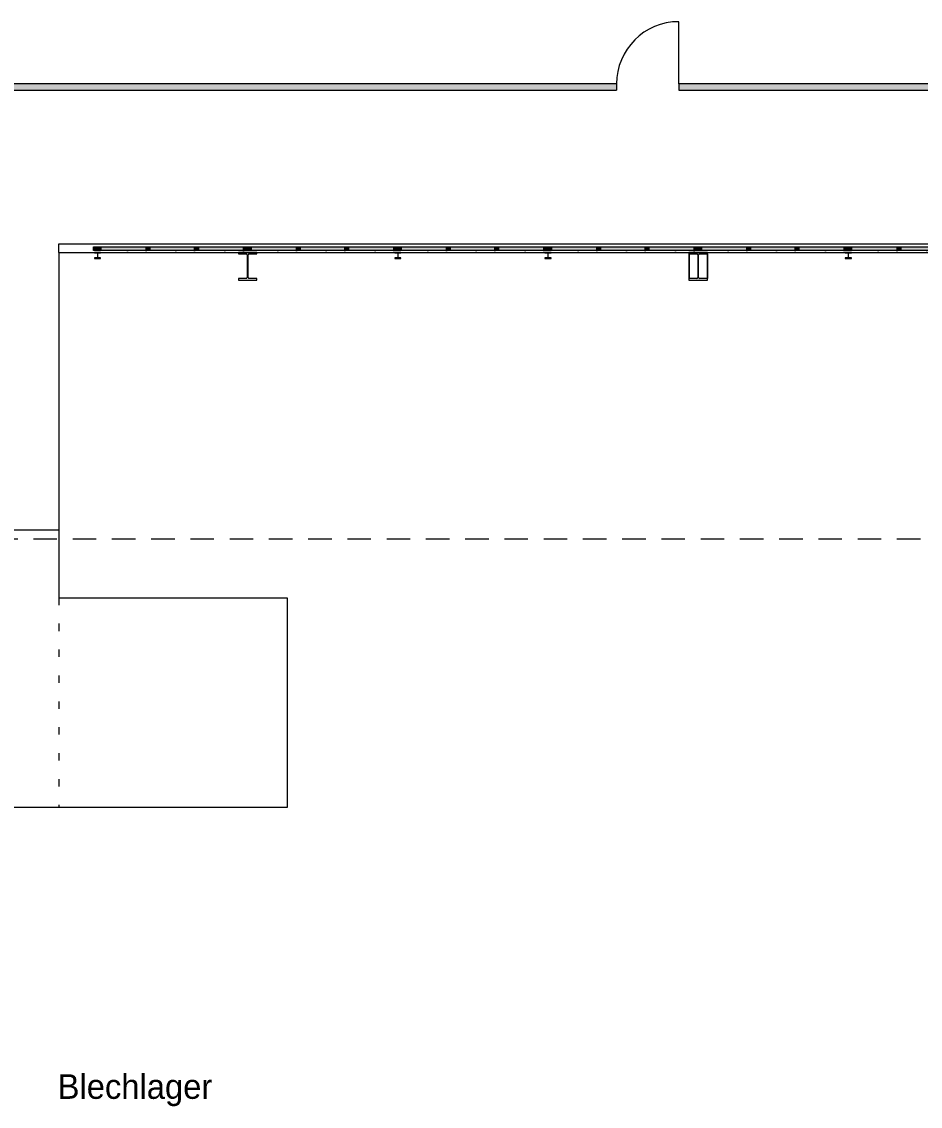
# Model space of a CAD drawing. Header units: inches. Extents: x 57357 to 155319, y 32663 to 109116.
# Drawn here: x 97785 to 112346, y 84211 to 101799 of the extents above; entities that cross this region are included whole.
import ezdxf

# ---------------------------------------------------------------- set-up
doc = ezdxf.new("R2010")
doc.units = ezdxf.units.IN
doc.header["$LTSCALE"] = 300
doc.header["$MEASUREMENT"] = 0
for name, pattern in [('Punktlinie', [1.4, 0.4, -1]), ('Strichlinie__lang', [2.12, 1.27, -0.85]), ('Wipeout_Contour', [1.01, 0.01, -1])]:
    doc.linetypes.add(name, pattern=pattern)
doc.layers.add('Grundebene', color=7, linetype='Continuous')
doc.styles.add('ARIAL', font='arial.ttf', dxfattribs={"height": 0.2})

# ---------------------------------------------------------------- blocks, each defined once
blk = doc.blocks.new('Color_Area-615')
at = {"layer": 'Grundebene', "true_color": 0xffffff, "transparency": 33554687}
blk.add_hatch(color=7, dxfattribs=at).paths.add_polyline_path([(99009, 98148), (99009, 98088), (98949, 98088), (98949, 98148)], flags=0)
at = {"layer": 'Grundebene', "color": 18, "linetype": 'Wipeout_Contour', "lineweight": 13, "true_color": 0x000000}
for p, q in [((98949, 98088), (98949, 98148)), ((98949, 98148), (99009, 98148)), ((99009, 98148), (99009, 98088)), ((99009, 98088), (98949, 98088))]:
    blk.add_line(p, q, dxfattribs=at)
blk = doc.blocks.new('Color_Area-625')
at = {"layer": 'Grundebene', "true_color": 0xffffff, "transparency": 33554687}
blk.add_hatch(color=7, dxfattribs=at).paths.add_polyline_path([(99009, 98088), (99009, 98148), (99069, 98148), (99069, 98088)], flags=0)
at = {"layer": 'Grundebene', "color": 18, "linetype": 'Wipeout_Contour', "lineweight": 13, "true_color": 0x000000}
for p, q in [((99009, 98088), (99009, 98148)), ((99009, 98148), (99069, 98148)), ((99069, 98148), (99069, 98088)), ((99069, 98088), (99009, 98088))]:
    blk.add_line(p, q, dxfattribs=at)
blk = doc.blocks.new('Color_Area-62B')
at = {"layer": 'Grundebene', "true_color": 0xffffff, "transparency": 33554687}
blk.add_hatch(color=7, dxfattribs=at).paths.add_polyline_path([(101442, 98148), (101442, 98088), (101382, 98088), (101382, 98148)], flags=0)
at = {"layer": 'Grundebene', "color": 18, "linetype": 'Wipeout_Contour', "lineweight": 13, "true_color": 0x000000}
for p, q in [((101382, 98088), (101382, 98148)), ((101382, 98148), (101442, 98148)), ((101442, 98148), (101442, 98088)), ((101442, 98088), (101382, 98088))]:
    blk.add_line(p, q, dxfattribs=at)
blk = doc.blocks.new('Color_Area-631')
at = {"layer": 'Grundebene', "true_color": 0xffffff, "transparency": 33554687}
blk.add_hatch(color=7, dxfattribs=at).paths.add_polyline_path([(99804, 98088), (99069, 98088), (99069, 98148), (99804, 98148)], flags=0)
at = {"layer": 'Grundebene', "color": 18, "linetype": 'Wipeout_Contour', "lineweight": 13, "true_color": 0x000000}
for p, q in [((99069, 98088), (99069, 98148)), ((99069, 98148), (99804, 98148)), ((99804, 98148), (99804, 98088)), ((99804, 98088), (99069, 98088))]:
    blk.add_line(p, q, dxfattribs=at)
blk = doc.blocks.new('Color_Area-637')
at = {"layer": 'Grundebene', "true_color": 0xffffff, "transparency": 33554687}
blk.add_hatch(color=7, dxfattribs=at).paths.add_polyline_path([(99834, 98088), (99804, 98088), (99804, 98148), (99834, 98148)], flags=0)
at = {"layer": 'Grundebene', "color": 18, "linetype": 'Wipeout_Contour', "lineweight": 13, "true_color": 0x000000}
for p, q in [((99804, 98088), (99804, 98148)), ((99804, 98148), (99834, 98148)), ((99834, 98148), (99834, 98088)), ((99834, 98088), (99804, 98088))]:
    blk.add_line(p, q, dxfattribs=at)
blk = doc.blocks.new('Color_Area-63D')
at = {"layer": 'Grundebene', "true_color": 0xffffff, "transparency": 33554687}
blk.add_hatch(color=7, dxfattribs=at).paths.add_polyline_path([(100588, 98088), (99864, 98088), (99864, 98148), (100588, 98148)], flags=0)
at = {"layer": 'Grundebene', "color": 18, "linetype": 'Wipeout_Contour', "lineweight": 13, "true_color": 0x000000}
for p, q in [((99864, 98088), (99864, 98148)), ((99864, 98148), (100588, 98148)), ((100588, 98148), (100588, 98088)), ((100588, 98088), (99864, 98088))]:
    blk.add_line(p, q, dxfattribs=at)
blk = doc.blocks.new('Color_Area-643')
at = {"layer": 'Grundebene', "true_color": 0xffffff, "transparency": 33554687}
blk.add_hatch(color=7, dxfattribs=at).paths.add_polyline_path([(99864, 98088), (99834, 98088), (99834, 98148), (99864, 98148)], flags=0)
at = {"layer": 'Grundebene', "color": 18, "linetype": 'Wipeout_Contour', "lineweight": 13, "true_color": 0x000000}
for p, q in [((99834, 98088), (99834, 98148)), ((99834, 98148), (99864, 98148)), ((99864, 98148), (99864, 98088)), ((99864, 98088), (99834, 98088))]:
    blk.add_line(p, q, dxfattribs=at)
blk = doc.blocks.new('Color_Area-649')
at = {"layer": 'Grundebene', "true_color": 0xffffff, "transparency": 33554687}
blk.add_hatch(color=7, dxfattribs=at).paths.add_polyline_path([(100618, 98088), (100588, 98088), (100588, 98148), (100618, 98148)], flags=0)
at = {"layer": 'Grundebene', "color": 18, "linetype": 'Wipeout_Contour', "lineweight": 13, "true_color": 0x000000}
for p, q in [((100588, 98088), (100588, 98148)), ((100588, 98148), (100618, 98148)), ((100618, 98148), (100618, 98088)), ((100618, 98088), (100588, 98088))]:
    blk.add_line(p, q, dxfattribs=at)
blk = doc.blocks.new('Color_Area-64F')
at = {"layer": 'Grundebene', "true_color": 0xffffff, "transparency": 33554687}
blk.add_hatch(color=7, dxfattribs=at).paths.add_polyline_path([(101382, 98088), (100648, 98088), (100648, 98148), (101382, 98148)], flags=0)
at = {"layer": 'Grundebene', "color": 18, "linetype": 'Wipeout_Contour', "lineweight": 13, "true_color": 0x000000}
for p, q in [((100648, 98088), (100648, 98148)), ((100648, 98148), (101382, 98148)), ((101382, 98148), (101382, 98088)), ((101382, 98088), (100648, 98088))]:
    blk.add_line(p, q, dxfattribs=at)
blk = doc.blocks.new('Color_Area-655')
at = {"layer": 'Grundebene', "true_color": 0xffffff, "transparency": 33554687}
blk.add_hatch(color=7, dxfattribs=at).paths.add_polyline_path([(100648, 98088), (100618, 98088), (100618, 98148), (100648, 98148)], flags=0)
at = {"layer": 'Grundebene', "color": 18, "linetype": 'Wipeout_Contour', "lineweight": 13, "true_color": 0x000000}
for p, q in [((100618, 98088), (100618, 98148)), ((100618, 98148), (100648, 98148)), ((100648, 98148), (100648, 98088)), ((100648, 98088), (100618, 98088))]:
    blk.add_line(p, q, dxfattribs=at)
blk = doc.blocks.new('Color_Area-67B')
at = {"layer": 'Grundebene', "true_color": 0xffffff, "transparency": 33554687}
blk.add_hatch(color=7, dxfattribs=at).paths.add_polyline_path([(101442, 98088), (101442, 98148), (101502, 98148), (101502, 98088)], flags=0)
at = {"layer": 'Grundebene', "color": 18, "linetype": 'Wipeout_Contour', "lineweight": 13, "true_color": 0x000000}
for p, q in [((101442, 98088), (101442, 98148)), ((101442, 98148), (101502, 98148)), ((101502, 98148), (101502, 98088)), ((101502, 98088), (101442, 98088))]:
    blk.add_line(p, q, dxfattribs=at)
blk = doc.blocks.new('Color_Area-681')
at = {"layer": 'Grundebene', "true_color": 0xffffff, "transparency": 33554687}
blk.add_hatch(color=7, dxfattribs=at).paths.add_polyline_path([(103875, 98148), (103875, 98088), (103815, 98088), (103815, 98148)], flags=0)
at = {"layer": 'Grundebene', "color": 18, "linetype": 'Wipeout_Contour', "lineweight": 13, "true_color": 0x000000}
for p, q in [((103815, 98088), (103815, 98148)), ((103815, 98148), (103875, 98148)), ((103875, 98148), (103875, 98088)), ((103875, 98088), (103815, 98088))]:
    blk.add_line(p, q, dxfattribs=at)
blk = doc.blocks.new('Color_Area-687')
at = {"layer": 'Grundebene', "true_color": 0xffffff, "transparency": 33554687}
blk.add_hatch(color=7, dxfattribs=at).paths.add_polyline_path([(102237, 98088), (101502, 98088), (101502, 98148), (102237, 98148)], flags=0)
at = {"layer": 'Grundebene', "color": 18, "linetype": 'Wipeout_Contour', "lineweight": 13, "true_color": 0x000000}
for p, q in [((101502, 98088), (101502, 98148)), ((101502, 98148), (102237, 98148)), ((102237, 98148), (102237, 98088)), ((102237, 98088), (101502, 98088))]:
    blk.add_line(p, q, dxfattribs=at)
blk = doc.blocks.new('Color_Area-68D')
at = {"layer": 'Grundebene', "true_color": 0xffffff, "transparency": 33554687}
blk.add_hatch(color=7, dxfattribs=at).paths.add_polyline_path([(102267, 98088), (102237, 98088), (102237, 98148), (102267, 98148)], flags=0)
at = {"layer": 'Grundebene', "color": 18, "linetype": 'Wipeout_Contour', "lineweight": 13, "true_color": 0x000000}
for p, q in [((102237, 98088), (102237, 98148)), ((102237, 98148), (102267, 98148)), ((102267, 98148), (102267, 98088)), ((102267, 98088), (102237, 98088))]:
    blk.add_line(p, q, dxfattribs=at)
blk = doc.blocks.new('Color_Area-693')
at = {"layer": 'Grundebene', "true_color": 0xffffff, "transparency": 33554687}
blk.add_hatch(color=7, dxfattribs=at).paths.add_polyline_path([(103021, 98088), (102297, 98088), (102297, 98148), (103021, 98148)], flags=0)
at = {"layer": 'Grundebene', "color": 18, "linetype": 'Wipeout_Contour', "lineweight": 13, "true_color": 0x000000}
for p, q in [((102297, 98088), (102297, 98148)), ((102297, 98148), (103021, 98148)), ((103021, 98148), (103021, 98088)), ((103021, 98088), (102297, 98088))]:
    blk.add_line(p, q, dxfattribs=at)
blk = doc.blocks.new('Color_Area-699')
at = {"layer": 'Grundebene', "true_color": 0xffffff, "transparency": 33554687}
blk.add_hatch(color=7, dxfattribs=at).paths.add_polyline_path([(102297, 98088), (102267, 98088), (102267, 98148), (102297, 98148)], flags=0)
at = {"layer": 'Grundebene', "color": 18, "linetype": 'Wipeout_Contour', "lineweight": 13, "true_color": 0x000000}
for p, q in [((102267, 98088), (102267, 98148)), ((102267, 98148), (102297, 98148)), ((102297, 98148), (102297, 98088)), ((102297, 98088), (102267, 98088))]:
    blk.add_line(p, q, dxfattribs=at)
blk = doc.blocks.new('Color_Area-69F')
at = {"layer": 'Grundebene', "true_color": 0xffffff, "transparency": 33554687}
blk.add_hatch(color=7, dxfattribs=at).paths.add_polyline_path([(103051, 98088), (103021, 98088), (103021, 98148), (103051, 98148)], flags=0)
at = {"layer": 'Grundebene', "color": 18, "linetype": 'Wipeout_Contour', "lineweight": 13, "true_color": 0x000000}
for p, q in [((103021, 98088), (103021, 98148)), ((103021, 98148), (103051, 98148)), ((103051, 98148), (103051, 98088)), ((103051, 98088), (103021, 98088))]:
    blk.add_line(p, q, dxfattribs=at)
blk = doc.blocks.new('Color_Area-6A5')
at = {"layer": 'Grundebene', "true_color": 0xffffff, "transparency": 33554687}
blk.add_hatch(color=7, dxfattribs=at).paths.add_polyline_path([(103815, 98088), (103081, 98088), (103081, 98148), (103815, 98148)], flags=0)
at = {"layer": 'Grundebene', "color": 18, "linetype": 'Wipeout_Contour', "lineweight": 13, "true_color": 0x000000}
for p, q in [((103081, 98088), (103081, 98148)), ((103081, 98148), (103815, 98148)), ((103815, 98148), (103815, 98088)), ((103815, 98088), (103081, 98088))]:
    blk.add_line(p, q, dxfattribs=at)
blk = doc.blocks.new('Color_Area-6AB')
at = {"layer": 'Grundebene', "true_color": 0xffffff, "transparency": 33554687}
blk.add_hatch(color=7, dxfattribs=at).paths.add_polyline_path([(103081, 98088), (103051, 98088), (103051, 98148), (103081, 98148)], flags=0)
at = {"layer": 'Grundebene', "color": 18, "linetype": 'Wipeout_Contour', "lineweight": 13, "true_color": 0x000000}
for p, q in [((103051, 98088), (103051, 98148)), ((103051, 98148), (103081, 98148)), ((103081, 98148), (103081, 98088)), ((103081, 98088), (103051, 98088))]:
    blk.add_line(p, q, dxfattribs=at)
blk = doc.blocks.new('Color_Area-6D1')
at = {"layer": 'Grundebene', "true_color": 0xffffff, "transparency": 33554687}
blk.add_hatch(color=7, dxfattribs=at).paths.add_polyline_path([(103875, 98088), (103875, 98148), (103935, 98148), (103935, 98088)], flags=0)
at = {"layer": 'Grundebene', "color": 18, "linetype": 'Wipeout_Contour', "lineweight": 13, "true_color": 0x000000}
for p, q in [((103875, 98088), (103875, 98148)), ((103875, 98148), (103935, 98148)), ((103935, 98148), (103935, 98088)), ((103935, 98088), (103875, 98088))]:
    blk.add_line(p, q, dxfattribs=at)
blk = doc.blocks.new('Color_Area-6D7')
at = {"layer": 'Grundebene', "true_color": 0xffffff, "transparency": 33554687}
blk.add_hatch(color=7, dxfattribs=at).paths.add_polyline_path([(106308, 98148), (106308, 98088), (106248, 98088), (106248, 98148)], flags=0)
at = {"layer": 'Grundebene', "color": 18, "linetype": 'Wipeout_Contour', "lineweight": 13, "true_color": 0x000000}
for p, q in [((106248, 98088), (106248, 98148)), ((106248, 98148), (106308, 98148)), ((106308, 98148), (106308, 98088)), ((106308, 98088), (106248, 98088))]:
    blk.add_line(p, q, dxfattribs=at)
blk = doc.blocks.new('Color_Area-6DD')
at = {"layer": 'Grundebene', "true_color": 0xffffff, "transparency": 33554687}
blk.add_hatch(color=7, dxfattribs=at).paths.add_polyline_path([(104670, 98088), (103935, 98088), (103935, 98148), (104670, 98148)], flags=0)
at = {"layer": 'Grundebene', "color": 18, "linetype": 'Wipeout_Contour', "lineweight": 13, "true_color": 0x000000}
for p, q in [((103935, 98088), (103935, 98148)), ((103935, 98148), (104670, 98148)), ((104670, 98148), (104670, 98088)), ((104670, 98088), (103935, 98088))]:
    blk.add_line(p, q, dxfattribs=at)
blk = doc.blocks.new('Color_Area-6E3')
at = {"layer": 'Grundebene', "true_color": 0xffffff, "transparency": 33554687}
blk.add_hatch(color=7, dxfattribs=at).paths.add_polyline_path([(104700, 98088), (104670, 98088), (104670, 98148), (104700, 98148)], flags=0)
at = {"layer": 'Grundebene', "color": 18, "linetype": 'Wipeout_Contour', "lineweight": 13, "true_color": 0x000000}
for p, q in [((104670, 98088), (104670, 98148)), ((104670, 98148), (104700, 98148)), ((104700, 98148), (104700, 98088)), ((104700, 98088), (104670, 98088))]:
    blk.add_line(p, q, dxfattribs=at)
blk = doc.blocks.new('Color_Area-6E9')
at = {"layer": 'Grundebene', "true_color": 0xffffff, "transparency": 33554687}
blk.add_hatch(color=7, dxfattribs=at).paths.add_polyline_path([(105454, 98088), (104730, 98088), (104730, 98148), (105454, 98148)], flags=0)
at = {"layer": 'Grundebene', "color": 18, "linetype": 'Wipeout_Contour', "lineweight": 13, "true_color": 0x000000}
for p, q in [((104730, 98088), (104730, 98148)), ((104730, 98148), (105454, 98148)), ((105454, 98148), (105454, 98088)), ((105454, 98088), (104730, 98088))]:
    blk.add_line(p, q, dxfattribs=at)
blk = doc.blocks.new('Color_Area-6EF')
at = {"layer": 'Grundebene', "true_color": 0xffffff, "transparency": 33554687}
blk.add_hatch(color=7, dxfattribs=at).paths.add_polyline_path([(104730, 98088), (104700, 98088), (104700, 98148), (104730, 98148)], flags=0)
at = {"layer": 'Grundebene', "color": 18, "linetype": 'Wipeout_Contour', "lineweight": 13, "true_color": 0x000000}
for p, q in [((104700, 98088), (104700, 98148)), ((104700, 98148), (104730, 98148)), ((104730, 98148), (104730, 98088)), ((104730, 98088), (104700, 98088))]:
    blk.add_line(p, q, dxfattribs=at)
blk = doc.blocks.new('Color_Area-6F5')
at = {"layer": 'Grundebene', "true_color": 0xffffff, "transparency": 33554687}
blk.add_hatch(color=7, dxfattribs=at).paths.add_polyline_path([(105484, 98088), (105454, 98088), (105454, 98148), (105484, 98148)], flags=0)
at = {"layer": 'Grundebene', "color": 18, "linetype": 'Wipeout_Contour', "lineweight": 13, "true_color": 0x000000}
for p, q in [((105454, 98088), (105454, 98148)), ((105454, 98148), (105484, 98148)), ((105484, 98148), (105484, 98088)), ((105484, 98088), (105454, 98088))]:
    blk.add_line(p, q, dxfattribs=at)
blk = doc.blocks.new('Color_Area-6FB')
at = {"layer": 'Grundebene', "true_color": 0xffffff, "transparency": 33554687}
blk.add_hatch(color=7, dxfattribs=at).paths.add_polyline_path([(106248, 98088), (105514, 98088), (105514, 98148), (106248, 98148)], flags=0)
at = {"layer": 'Grundebene', "color": 18, "linetype": 'Wipeout_Contour', "lineweight": 13, "true_color": 0x000000}
for p, q in [((105514, 98088), (105514, 98148)), ((105514, 98148), (106248, 98148)), ((106248, 98148), (106248, 98088)), ((106248, 98088), (105514, 98088))]:
    blk.add_line(p, q, dxfattribs=at)
blk = doc.blocks.new('Color_Area-701')
at = {"layer": 'Grundebene', "true_color": 0xffffff, "transparency": 33554687}
blk.add_hatch(color=7, dxfattribs=at).paths.add_polyline_path([(105514, 98088), (105484, 98088), (105484, 98148), (105514, 98148)], flags=0)
at = {"layer": 'Grundebene', "color": 18, "linetype": 'Wipeout_Contour', "lineweight": 13, "true_color": 0x000000}
for p, q in [((105484, 98088), (105484, 98148)), ((105484, 98148), (105514, 98148)), ((105514, 98148), (105514, 98088)), ((105514, 98088), (105484, 98088))]:
    blk.add_line(p, q, dxfattribs=at)
blk = doc.blocks.new('Color_Area-727')
at = {"layer": 'Grundebene', "true_color": 0xffffff, "transparency": 33554687}
blk.add_hatch(color=7, dxfattribs=at).paths.add_polyline_path([(106308, 98088), (106308, 98148), (106368, 98148), (106368, 98088)], flags=0)
at = {"layer": 'Grundebene', "color": 18, "linetype": 'Wipeout_Contour', "lineweight": 13, "true_color": 0x000000}
for p, q in [((106308, 98088), (106308, 98148)), ((106308, 98148), (106368, 98148)), ((106368, 98148), (106368, 98088)), ((106368, 98088), (106308, 98088))]:
    blk.add_line(p, q, dxfattribs=at)
blk = doc.blocks.new('Color_Area-72D')
at = {"layer": 'Grundebene', "true_color": 0xffffff, "transparency": 33554687}
blk.add_hatch(color=7, dxfattribs=at).paths.add_polyline_path([(108741, 98148), (108741, 98088), (108681, 98088), (108681, 98148)], flags=0)
at = {"layer": 'Grundebene', "color": 18, "linetype": 'Wipeout_Contour', "lineweight": 13, "true_color": 0x000000}
for p, q in [((108681, 98088), (108681, 98148)), ((108681, 98148), (108741, 98148)), ((108741, 98148), (108741, 98088)), ((108741, 98088), (108681, 98088))]:
    blk.add_line(p, q, dxfattribs=at)
blk = doc.blocks.new('Color_Area-733')
at = {"layer": 'Grundebene', "true_color": 0xffffff, "transparency": 33554687}
blk.add_hatch(color=7, dxfattribs=at).paths.add_polyline_path([(107103, 98088), (106368, 98088), (106368, 98148), (107103, 98148)], flags=0)
at = {"layer": 'Grundebene', "color": 18, "linetype": 'Wipeout_Contour', "lineweight": 13, "true_color": 0x000000}
for p, q in [((106368, 98088), (106368, 98148)), ((106368, 98148), (107103, 98148)), ((107103, 98148), (107103, 98088)), ((107103, 98088), (106368, 98088))]:
    blk.add_line(p, q, dxfattribs=at)
blk = doc.blocks.new('Color_Area-739')
at = {"layer": 'Grundebene', "true_color": 0xffffff, "transparency": 33554687}
blk.add_hatch(color=7, dxfattribs=at).paths.add_polyline_path([(107133, 98088), (107103, 98088), (107103, 98148), (107133, 98148)], flags=0)
at = {"layer": 'Grundebene', "color": 18, "linetype": 'Wipeout_Contour', "lineweight": 13, "true_color": 0x000000}
for p, q in [((107103, 98088), (107103, 98148)), ((107103, 98148), (107133, 98148)), ((107133, 98148), (107133, 98088)), ((107133, 98088), (107103, 98088))]:
    blk.add_line(p, q, dxfattribs=at)
blk = doc.blocks.new('Color_Area-73F')
at = {"layer": 'Grundebene', "true_color": 0xffffff, "transparency": 33554687}
blk.add_hatch(color=7, dxfattribs=at).paths.add_polyline_path([(107887, 98088), (107163, 98088), (107163, 98148), (107887, 98148)], flags=0)
at = {"layer": 'Grundebene', "color": 18, "linetype": 'Wipeout_Contour', "lineweight": 13, "true_color": 0x000000}
for p, q in [((107163, 98088), (107163, 98148)), ((107163, 98148), (107887, 98148)), ((107887, 98148), (107887, 98088)), ((107887, 98088), (107163, 98088))]:
    blk.add_line(p, q, dxfattribs=at)
blk = doc.blocks.new('Color_Area-745')
at = {"layer": 'Grundebene', "true_color": 0xffffff, "transparency": 33554687}
blk.add_hatch(color=7, dxfattribs=at).paths.add_polyline_path([(107163, 98088), (107133, 98088), (107133, 98148), (107163, 98148)], flags=0)
at = {"layer": 'Grundebene', "color": 18, "linetype": 'Wipeout_Contour', "lineweight": 13, "true_color": 0x000000}
for p, q in [((107133, 98088), (107133, 98148)), ((107133, 98148), (107163, 98148)), ((107163, 98148), (107163, 98088)), ((107163, 98088), (107133, 98088))]:
    blk.add_line(p, q, dxfattribs=at)
blk = doc.blocks.new('Color_Area-74B')
at = {"layer": 'Grundebene', "true_color": 0xffffff, "transparency": 33554687}
blk.add_hatch(color=7, dxfattribs=at).paths.add_polyline_path([(107917, 98088), (107887, 98088), (107887, 98148), (107917, 98148)], flags=0)
at = {"layer": 'Grundebene', "color": 18, "linetype": 'Wipeout_Contour', "lineweight": 13, "true_color": 0x000000}
for p, q in [((107887, 98088), (107887, 98148)), ((107887, 98148), (107917, 98148)), ((107917, 98148), (107917, 98088)), ((107917, 98088), (107887, 98088))]:
    blk.add_line(p, q, dxfattribs=at)
blk = doc.blocks.new('Color_Area-751')
at = {"layer": 'Grundebene', "true_color": 0xffffff, "transparency": 33554687}
blk.add_hatch(color=7, dxfattribs=at).paths.add_polyline_path([(108681, 98088), (107947, 98088), (107947, 98148), (108681, 98148)], flags=0)
at = {"layer": 'Grundebene', "color": 18, "linetype": 'Wipeout_Contour', "lineweight": 13, "true_color": 0x000000}
for p, q in [((107947, 98088), (107947, 98148)), ((107947, 98148), (108681, 98148)), ((108681, 98148), (108681, 98088)), ((108681, 98088), (107947, 98088))]:
    blk.add_line(p, q, dxfattribs=at)
blk = doc.blocks.new('Color_Area-757')
at = {"layer": 'Grundebene', "true_color": 0xffffff, "transparency": 33554687}
blk.add_hatch(color=7, dxfattribs=at).paths.add_polyline_path([(107947, 98088), (107917, 98088), (107917, 98148), (107947, 98148)], flags=0)
at = {"layer": 'Grundebene', "color": 18, "linetype": 'Wipeout_Contour', "lineweight": 13, "true_color": 0x000000}
for p, q in [((107917, 98088), (107917, 98148)), ((107917, 98148), (107947, 98148)), ((107947, 98148), (107947, 98088)), ((107947, 98088), (107917, 98088))]:
    blk.add_line(p, q, dxfattribs=at)
blk = doc.blocks.new('Color_Area-77D')
at = {"layer": 'Grundebene', "true_color": 0xffffff, "transparency": 33554687}
blk.add_hatch(color=7, dxfattribs=at).paths.add_polyline_path([(108741, 98088), (108741, 98148), (108801, 98148), (108801, 98088)], flags=0)
at = {"layer": 'Grundebene', "color": 18, "linetype": 'Wipeout_Contour', "lineweight": 13, "true_color": 0x000000}
for p, q in [((108741, 98088), (108741, 98148)), ((108741, 98148), (108801, 98148)), ((108801, 98148), (108801, 98088)), ((108801, 98088), (108741, 98088))]:
    blk.add_line(p, q, dxfattribs=at)
blk = doc.blocks.new('Color_Area-783')
at = {"layer": 'Grundebene', "true_color": 0xffffff, "transparency": 33554687}
blk.add_hatch(color=7, dxfattribs=at).paths.add_polyline_path([(111174, 98148), (111174, 98088), (111114, 98088), (111114, 98148)], flags=0)
at = {"layer": 'Grundebene', "color": 18, "linetype": 'Wipeout_Contour', "lineweight": 13, "true_color": 0x000000}
for p, q in [((111114, 98088), (111114, 98148)), ((111114, 98148), (111174, 98148)), ((111174, 98148), (111174, 98088)), ((111174, 98088), (111114, 98088))]:
    blk.add_line(p, q, dxfattribs=at)
blk = doc.blocks.new('Color_Area-789')
at = {"layer": 'Grundebene', "true_color": 0xffffff, "transparency": 33554687}
blk.add_hatch(color=7, dxfattribs=at).paths.add_polyline_path([(109536, 98088), (108801, 98088), (108801, 98148), (109536, 98148)], flags=0)
at = {"layer": 'Grundebene', "color": 18, "linetype": 'Wipeout_Contour', "lineweight": 13, "true_color": 0x000000}
for p, q in [((108801, 98088), (108801, 98148)), ((108801, 98148), (109536, 98148)), ((109536, 98148), (109536, 98088)), ((109536, 98088), (108801, 98088))]:
    blk.add_line(p, q, dxfattribs=at)
blk = doc.blocks.new('Color_Area-78F')
at = {"layer": 'Grundebene', "true_color": 0xffffff, "transparency": 33554687}
blk.add_hatch(color=7, dxfattribs=at).paths.add_polyline_path([(109566, 98088), (109536, 98088), (109536, 98148), (109566, 98148)], flags=0)
at = {"layer": 'Grundebene', "color": 18, "linetype": 'Wipeout_Contour', "lineweight": 13, "true_color": 0x000000}
for p, q in [((109536, 98088), (109536, 98148)), ((109536, 98148), (109566, 98148)), ((109566, 98148), (109566, 98088)), ((109566, 98088), (109536, 98088))]:
    blk.add_line(p, q, dxfattribs=at)
blk = doc.blocks.new('Color_Area-795')
at = {"layer": 'Grundebene', "true_color": 0xffffff, "transparency": 33554687}
blk.add_hatch(color=7, dxfattribs=at).paths.add_polyline_path([(110320, 98088), (109596, 98088), (109596, 98148), (110320, 98148)], flags=0)
at = {"layer": 'Grundebene', "color": 18, "linetype": 'Wipeout_Contour', "lineweight": 13, "true_color": 0x000000}
for p, q in [((109596, 98088), (109596, 98148)), ((109596, 98148), (110320, 98148)), ((110320, 98148), (110320, 98088)), ((110320, 98088), (109596, 98088))]:
    blk.add_line(p, q, dxfattribs=at)
blk = doc.blocks.new('Color_Area-79B')
at = {"layer": 'Grundebene', "true_color": 0xffffff, "transparency": 33554687}
blk.add_hatch(color=7, dxfattribs=at).paths.add_polyline_path([(109596, 98088), (109566, 98088), (109566, 98148), (109596, 98148)], flags=0)
at = {"layer": 'Grundebene', "color": 18, "linetype": 'Wipeout_Contour', "lineweight": 13, "true_color": 0x000000}
for p, q in [((109566, 98088), (109566, 98148)), ((109566, 98148), (109596, 98148)), ((109596, 98148), (109596, 98088)), ((109596, 98088), (109566, 98088))]:
    blk.add_line(p, q, dxfattribs=at)
blk = doc.blocks.new('Color_Area-7A1')
at = {"layer": 'Grundebene', "true_color": 0xffffff, "transparency": 33554687}
blk.add_hatch(color=7, dxfattribs=at).paths.add_polyline_path([(110350, 98088), (110320, 98088), (110320, 98148), (110350, 98148)], flags=0)
at = {"layer": 'Grundebene', "color": 18, "linetype": 'Wipeout_Contour', "lineweight": 13, "true_color": 0x000000}
for p, q in [((110320, 98088), (110320, 98148)), ((110320, 98148), (110350, 98148)), ((110350, 98148), (110350, 98088)), ((110350, 98088), (110320, 98088))]:
    blk.add_line(p, q, dxfattribs=at)
blk = doc.blocks.new('Color_Area-7A7')
at = {"layer": 'Grundebene', "true_color": 0xffffff, "transparency": 33554687}
blk.add_hatch(color=7, dxfattribs=at).paths.add_polyline_path([(111114, 98088), (110380, 98088), (110380, 98148), (111114, 98148)], flags=0)
at = {"layer": 'Grundebene', "color": 18, "linetype": 'Wipeout_Contour', "lineweight": 13, "true_color": 0x000000}
for p, q in [((110380, 98088), (110380, 98148)), ((110380, 98148), (111114, 98148)), ((111114, 98148), (111114, 98088)), ((111114, 98088), (110380, 98088))]:
    blk.add_line(p, q, dxfattribs=at)
blk = doc.blocks.new('Color_Area-7AD')
at = {"layer": 'Grundebene', "true_color": 0xffffff, "transparency": 33554687}
blk.add_hatch(color=7, dxfattribs=at).paths.add_polyline_path([(110380, 98088), (110350, 98088), (110350, 98148), (110380, 98148)], flags=0)
at = {"layer": 'Grundebene', "color": 18, "linetype": 'Wipeout_Contour', "lineweight": 13, "true_color": 0x000000}
for p, q in [((110350, 98088), (110350, 98148)), ((110350, 98148), (110380, 98148)), ((110380, 98148), (110380, 98088)), ((110380, 98088), (110350, 98088))]:
    blk.add_line(p, q, dxfattribs=at)
blk = doc.blocks.new('Color_Area-7D3')
at = {"layer": 'Grundebene', "true_color": 0xffffff, "transparency": 33554687}
blk.add_hatch(color=7, dxfattribs=at).paths.add_polyline_path([(111174, 98088), (111174, 98148), (111234, 98148), (111234, 98088)], flags=0)
at = {"layer": 'Grundebene', "color": 18, "linetype": 'Wipeout_Contour', "lineweight": 13, "true_color": 0x000000}
for p, q in [((111174, 98088), (111174, 98148)), ((111174, 98148), (111234, 98148)), ((111234, 98148), (111234, 98088)), ((111234, 98088), (111174, 98088))]:
    blk.add_line(p, q, dxfattribs=at)
blk = doc.blocks.new('Color_Area-7DF')
at = {"layer": 'Grundebene', "true_color": 0xffffff, "transparency": 33554687}
blk.add_hatch(color=7, dxfattribs=at).paths.add_polyline_path([(111969, 98088), (111234, 98088), (111234, 98148), (111969, 98148)], flags=0)
at = {"layer": 'Grundebene', "color": 18, "linetype": 'Wipeout_Contour', "lineweight": 13, "true_color": 0x000000}
for p, q in [((111234, 98088), (111234, 98148)), ((111234, 98148), (111969, 98148)), ((111969, 98148), (111969, 98088)), ((111969, 98088), (111234, 98088))]:
    blk.add_line(p, q, dxfattribs=at)
blk = doc.blocks.new('Color_Area-7E5')
at = {"layer": 'Grundebene', "true_color": 0xffffff, "transparency": 33554687}
blk.add_hatch(color=7, dxfattribs=at).paths.add_polyline_path([(111999, 98088), (111969, 98088), (111969, 98148), (111999, 98148)], flags=0)
at = {"layer": 'Grundebene', "color": 18, "linetype": 'Wipeout_Contour', "lineweight": 13, "true_color": 0x000000}
for p, q in [((111969, 98088), (111969, 98148)), ((111969, 98148), (111999, 98148)), ((111999, 98148), (111999, 98088)), ((111999, 98088), (111969, 98088))]:
    blk.add_line(p, q, dxfattribs=at)
blk = doc.blocks.new('Color_Area-7EB')
at = {"layer": 'Grundebene', "true_color": 0xffffff, "transparency": 33554687}
blk.add_hatch(color=7, dxfattribs=at).paths.add_polyline_path([(112753, 98088), (112029, 98088), (112029, 98148), (112753, 98148)], flags=0)
at = {"layer": 'Grundebene', "color": 18, "linetype": 'Wipeout_Contour', "lineweight": 13, "true_color": 0x000000}
for p, q in [((112029, 98088), (112029, 98148)), ((112029, 98148), (112753, 98148)), ((112753, 98148), (112753, 98088)), ((112753, 98088), (112029, 98088))]:
    blk.add_line(p, q, dxfattribs=at)
blk = doc.blocks.new('Color_Area-7F1')
at = {"layer": 'Grundebene', "true_color": 0xffffff, "transparency": 33554687}
blk.add_hatch(color=7, dxfattribs=at).paths.add_polyline_path([(112029, 98088), (111999, 98088), (111999, 98148), (112029, 98148)], flags=0)
at = {"layer": 'Grundebene', "color": 18, "linetype": 'Wipeout_Contour', "lineweight": 13, "true_color": 0x000000}
for p, q in [((111999, 98088), (111999, 98148)), ((111999, 98148), (112029, 98148)), ((112029, 98148), (112029, 98088)), ((112029, 98088), (111999, 98088))]:
    blk.add_line(p, q, dxfattribs=at)

msp = doc.modelspace()

# ---------------------------------------------------------------- hatches: boundary and pattern name
at = {"layer": 'Grundebene', "true_color": 0x000000, "transparency": 33554687}
for points in [[(79344, 100789), (107424, 100789), (107424, 100689), (79444, 100689)], [(127196, 100789), (127177, 100689), (108434, 100689), (108434, 100789)]]:
    msp.add_hatch(color=18, dxfattribs=at).paths.add_polyline_path(points, flags=0)

# ---------------------------------------------------------------- linework, layer by layer
at = {"layer": 'Grundebene', "color": 18, "linetype": 'Continuous', "lineweight": 13, "true_color": 0x000000}
for p, q in [((108434, 100789), (108434, 101799)), ((107424, 100789), (79344, 100789)), ((107424, 100789), (107424, 100739)), ((107424, 100789), (107424, 100739)), ((108434, 100789), (108434, 100739)), ((127196, 100789), (108434, 100789)), ((108434, 100789), (108434, 100739)), ((79444, 100689), (107424, 100689)), ((107424, 100739), (107424, 100689)), ((108434, 100739), (108434, 100689)), ((108434, 100689), (127177, 100689)), ((98385, 98198), (99009, 98198)), ((98385, 98058), (98385, 98198)), ((98949, 98088), (98949, 98148)), ((98949, 98148), (99009, 98148)), ((99009, 98198), (101442, 98198)), ((99009, 98088), (99009, 98148)), ((99009, 98148), (99069, 98148)), ((99009, 98088), (99009, 98148)), ((99069, 98148), (99069, 98088)), ((99069, 98148), (99804, 98148)), ((99804, 98088), (99804, 98148)), ((99804, 98148), (99834, 98148)), ((99834, 98148), (99834, 98088)), ((99834, 98088), (99834, 98148)), ((99834, 98148), (99864, 98148)), ((99864, 98148), (100588, 98148)), ((99864, 98148), (99864, 98088)), ((100588, 98088), (100588, 98148)), ((100588, 98148), (100618, 98148)), ((100618, 98148), (100618, 98088)), ((100618, 98088), (100618, 98148)), ((100618, 98148), (100648, 98148)), ((100648, 98148), (101382, 98148)), ((100648, 98148), (100648, 98088)), ((101382, 98088), (101382, 98148)), ((101382, 98148), (101442, 98148)), ((101442, 98198), (103875, 98198)), ((101442, 98088), (101442, 98148)), ((101442, 98148), (101502, 98148)), ((101442, 98088), (101442, 98148)), ((101502, 98148), (101502, 98088)), ((101502, 98148), (102237, 98148)), ((102237, 98088), (102237, 98148)), ((102237, 98148), (102267, 98148)), ((102267, 98148), (102267, 98088)), ((102267, 98088), (102267, 98148)), ((102267, 98148), (102297, 98148)), ((102297, 98148), (103021, 98148)), ((102297, 98148), (102297, 98088)), ((103021, 98088), (103021, 98148)), ((103021, 98148), (103051, 98148)), ((103051, 98148), (103051, 98088)), ((103051, 98088), (103051, 98148)), ((103051, 98148), (103081, 98148)), ((103081, 98148), (103815, 98148)), ((103081, 98148), (103081, 98088)), ((103815, 98088), (103815, 98148)), ((103815, 98148), (103875, 98148)), ((103875, 98198), (106308, 98198)), ((103875, 98088), (103875, 98148)), ((103875, 98148), (103935, 98148)), ((103875, 98088), (103875, 98148)), ((103935, 98148), (103935, 98088)), ((103935, 98148), (104670, 98148)), ((104670, 98088), (104670, 98148)), ((104670, 98148), (104700, 98148)), ((104700, 98148), (104700, 98088)), ((104700, 98088), (104700, 98148)), ((104700, 98148), (104730, 98148)), ((104730, 98148), (105454, 98148)), ((104730, 98148), (104730, 98088)), ((105454, 98088), (105454, 98148)), ((105454, 98148), (105484, 98148)), ((105484, 98148), (105484, 98088)), ((105484, 98088), (105484, 98148)), ((105484, 98148), (105514, 98148)), ((105514, 98148), (106248, 98148)), ((105514, 98148), (105514, 98088)), ((106248, 98088), (106248, 98148)), ((106248, 98148), (106308, 98148)), ((106308, 98198), (108741, 98198)), ((106308, 98088), (106308, 98148)), ((106308, 98148), (106368, 98148)), ((106308, 98088), (106308, 98148)), ((106368, 98148), (106368, 98088)), ((106368, 98148), (107103, 98148)), ((107103, 98088), (107103, 98148)), ((107103, 98148), (107133, 98148)), ((107133, 98148), (107133, 98088)), ((107133, 98088), (107133, 98148)), ((107133, 98148), (107163, 98148)), ((107163, 98148), (107887, 98148)), ((107163, 98148), (107163, 98088)), ((107887, 98088), (107887, 98148)), ((107887, 98148), (107917, 98148)), ((107917, 98148), (107917, 98088)), ((107917, 98088), (107917, 98148)), ((107917, 98148), (107947, 98148)), ((107947, 98148), (108681, 98148)), ((107947, 98148), (107947, 98088)), ((108681, 98088), (108681, 98148)), ((108681, 98148), (108741, 98148)), ((108741, 98198), (111174, 98198)), ((108741, 98088), (108741, 98148)), ((108741, 98148), (108801, 98148)), ((108741, 98088), (108741, 98148)), ((108801, 98148), (108801, 98088)), ((108801, 98148), (109536, 98148)), ((109536, 98088), (109536, 98148)), ((109536, 98148), (109566, 98148)), ((109566, 98148), (109566, 98088)), ((109566, 98088), (109566, 98148)), ((109566, 98148), (109596, 98148)), ((109596, 98148), (110320, 98148)), ((109596, 98148), (109596, 98088)), ((110320, 98088), (110320, 98148)), ((110320, 98148), (110350, 98148)), ((110350, 98148), (110350, 98088)), ((110350, 98088), (110350, 98148)), ((110350, 98148), (110380, 98148)), ((110380, 98148), (111114, 98148)), ((110380, 98148), (110380, 98088)), ((111114, 98088), (111114, 98148)), ((111114, 98148), (111174, 98148)), ((111174, 98198), (113607, 98198)), ((111174, 98088), (111174, 98148)), ((111174, 98148), (111234, 98148)), ((111174, 98088), (111174, 98148)), ((111234, 98148), (111234, 98088)), ((111234, 98148), (111969, 98148)), ((111969, 98088), (111969, 98148)), ((111969, 98148), (111999, 98148)), ((111999, 98148), (111999, 98088)), ((111999, 98088), (111999, 98148)), ((111999, 98148), (112029, 98148)), ((112029, 98148), (112753, 98148)), ((112029, 98148), (112029, 98088)), ((98385, 98058), (99009, 98058)), ((98385, 98058), (98385, 93558)), ((99009, 98088), (98949, 98088)), ((99064, 98058), (98964, 98058)), ((98964, 98058), (98964, 98048)), ((98964, 98048), (99005, 98048)), ((99005, 97968), (98964, 97968)), ((98964, 97968), (98964, 97958)), ((99069, 98088), (99009, 98088)), ((99009, 98058), (101442, 98058)), ((99011, 98042), (99011, 97974)), ((99017, 97974), (99017, 98042)), ((99023, 98048), (99064, 98048)), ((99064, 97968), (99023, 97968)), ((99064, 98048), (99064, 98058)), ((99064, 97958), (99064, 97968)), ((99804, 98088), (99069, 98088)), ((99834, 98088), (99804, 98088)), ((99864, 98088), (99834, 98088)), ((100588, 98088), (99864, 98088)), ((100618, 98088), (100588, 98088)), ((100648, 98088), (100618, 98088)), ((101382, 98088), (100648, 98088)), ((101597, 98058), (101297, 98058)), ((101297, 98058), (101297, 98032)), ((101297, 98032), (101426, 98032)), ((101442, 98088), (101382, 98088)), ((101440, 98018), (101440, 97648)), ((101502, 98088), (101442, 98088)), ((101442, 98058), (103875, 98058)), ((101454, 97648), (101454, 98018)), ((101468, 98032), (101597, 98032)), ((102237, 98088), (101502, 98088)), ((101597, 98032), (101597, 98058)), ((102267, 98088), (102237, 98088)), ((102297, 98088), (102267, 98088)), ((103021, 98088), (102297, 98088)), ((103051, 98088), (103021, 98088)), ((103081, 98088), (103051, 98088)), ((103815, 98088), (103081, 98088)), ((103875, 98088), (103815, 98088)), ((103931, 98058), (103831, 98058)), ((103831, 98058), (103831, 98048)), ((103831, 98048), (103872, 98048)), ((103872, 97968), (103831, 97968)), ((103831, 97968), (103831, 97958)), ((103935, 98088), (103875, 98088)), ((103875, 98058), (106308, 98058)), ((103878, 98042), (103878, 97974)), ((103884, 97974), (103884, 98042)), ((103890, 98048), (103931, 98048)), ((103931, 97968), (103890, 97968)), ((103931, 98048), (103931, 98058)), ((103931, 97958), (103931, 97968)), ((104670, 98088), (103935, 98088)), ((104700, 98088), (104670, 98088)), ((104730, 98088), (104700, 98088)), ((105454, 98088), (104730, 98088)), ((105484, 98088), (105454, 98088)), ((105514, 98088), (105484, 98088)), ((106248, 98088), (105514, 98088)), ((106308, 98088), (106248, 98088)), ((106364, 98058), (106264, 98058)), ((106264, 98058), (106264, 98048)), ((106264, 98048), (106305, 98048)), ((106305, 97968), (106264, 97968)), ((106264, 97968), (106264, 97958)), ((106368, 98088), (106308, 98088)), ((106308, 98058), (108741, 98058)), ((106311, 98042), (106311, 97974)), ((106317, 97974), (106317, 98042)), ((106323, 98048), (106364, 98048)), ((106364, 97968), (106323, 97968)), ((106364, 98048), (106364, 98058)), ((106364, 97958), (106364, 97968)), ((107103, 98088), (106368, 98088)), ((107133, 98088), (107103, 98088)), ((107163, 98088), (107133, 98088)), ((107887, 98088), (107163, 98088)), ((107917, 98088), (107887, 98088)), ((107947, 98088), (107917, 98088)), ((108681, 98088), (107947, 98088)), ((108897, 98058), (108597, 98058)), ((108597, 98058), (108597, 98032)), ((108597, 98032), (108726, 98032)), ((108597, 98032), (108597, 97634)), ((108602, 98032), (108602, 97634)), ((108741, 98088), (108681, 98088)), ((108740, 98018), (108740, 97648)), ((108801, 98088), (108741, 98088)), ((108741, 98058), (111174, 98058)), ((108754, 97648), (108754, 98018)), ((108768, 98032), (108897, 98032)), ((109536, 98088), (108801, 98088)), ((108892, 98032), (108892, 97634)), ((108897, 98032), (108897, 98058)), ((108897, 98032), (108897, 97634)), ((109566, 98088), (109536, 98088)), ((109596, 98088), (109566, 98088)), ((110320, 98088), (109596, 98088)), ((110350, 98088), (110320, 98088)), ((110380, 98088), (110350, 98088)), ((111114, 98088), (110380, 98088)), ((111174, 98088), (111114, 98088)), ((111231, 98058), (111131, 98058)), ((111131, 98058), (111131, 98048)), ((111131, 98048), (111172, 98048)), ((111172, 97968), (111131, 97968)), ((111131, 97968), (111131, 97958)), ((111234, 98088), (111174, 98088)), ((111174, 98058), (113607, 98058)), ((111178, 98042), (111178, 97974)), ((111184, 97974), (111184, 98042)), ((111190, 98048), (111231, 98048)), ((111231, 97968), (111190, 97968)), ((111231, 98048), (111231, 98058)), ((111231, 97958), (111231, 97968)), ((111969, 98088), (111234, 98088)), ((111999, 98088), (111969, 98088)), ((112029, 98088), (111999, 98088)), ((112753, 98088), (112029, 98088)), ((98964, 97958), (99064, 97958)), ((103831, 97958), (103931, 97958)), ((106264, 97958), (106364, 97958)), ((111131, 97958), (111231, 97958)), ((101426, 97634), (101297, 97634)), ((101297, 97634), (101297, 97608)), ((101597, 97634), (101468, 97634)), ((101597, 97608), (101597, 97634)), ((108726, 97634), (108597, 97634)), ((108597, 97634), (108597, 97608)), ((108897, 97634), (108768, 97634)), ((108897, 97608), (108897, 97634)), ((101297, 97608), (101597, 97608)), ((108597, 97608), (108897, 97608)), ((97185, 93558), (98385, 93558)), ((98385, 93558), (98385, 92458)), ((98385, 92458), (102085, 92458)), ((102085, 92458), (102085, 89058)), ((102085, 89058), (96185, 89058))]:
    msp.add_line(p, q, dxfattribs=at)
at = {"layer": 'Grundebene', "color": 18, "linetype": 'Strichlinie__lang', "lineweight": 13, "true_color": 0x000000}
msp.add_line((137789, 93405), (64864, 93405), dxfattribs=at)
at = {"layer": 'Grundebene', "color": 18, "linetype": 'Punktlinie', "lineweight": 13, "true_color": 0x000000}
msp.add_line((98385, 92458), (98385, 89058), dxfattribs=at)
at = {"layer": 'Grundebene', "color": 18, "linetype": 'Wipeout_Contour', "lineweight": 13, "true_color": 0x000000}
for points in [[(99009, 98088), (98949, 98088), (98949, 98148), (99009, 98148), (99009, 98088)], [(99009, 98148), (99069, 98148), (99069, 98088), (99009, 98088), (99009, 98148)], [(99069, 98088), (99069, 98148), (99804, 98148), (99804, 98088), (99069, 98088)], [(99804, 98088), (99804, 98148), (99834, 98148), (99834, 98088), (99804, 98088)], [(99834, 98088), (99834, 98148), (99864, 98148), (99864, 98088), (99834, 98088)], [(99864, 98088), (99864, 98148), (100588, 98148), (100588, 98088), (99864, 98088)], [(100588, 98088), (100588, 98148), (100618, 98148), (100618, 98088), (100588, 98088)], [(100618, 98088), (100618, 98148), (100648, 98148), (100648, 98088), (100618, 98088)], [(100648, 98088), (100648, 98148), (101382, 98148), (101382, 98088), (100648, 98088)], [(101442, 98088), (101382, 98088), (101382, 98148), (101442, 98148), (101442, 98088)], [(101442, 98148), (101502, 98148), (101502, 98088), (101442, 98088), (101442, 98148)], [(101502, 98088), (101502, 98148), (102237, 98148), (102237, 98088), (101502, 98088)], [(102237, 98088), (102237, 98148), (102267, 98148), (102267, 98088), (102237, 98088)], [(102267, 98088), (102267, 98148), (102297, 98148), (102297, 98088), (102267, 98088)], [(102297, 98088), (102297, 98148), (103021, 98148), (103021, 98088), (102297, 98088)], [(103021, 98088), (103021, 98148), (103051, 98148), (103051, 98088), (103021, 98088)], [(103051, 98088), (103051, 98148), (103081, 98148), (103081, 98088), (103051, 98088)], [(103081, 98088), (103081, 98148), (103815, 98148), (103815, 98088), (103081, 98088)], [(103875, 98088), (103815, 98088), (103815, 98148), (103875, 98148), (103875, 98088)], [(103875, 98148), (103935, 98148), (103935, 98088), (103875, 98088), (103875, 98148)], [(103935, 98088), (103935, 98148), (104670, 98148), (104670, 98088), (103935, 98088)], [(104670, 98088), (104670, 98148), (104700, 98148), (104700, 98088), (104670, 98088)], [(104700, 98088), (104700, 98148), (104730, 98148), (104730, 98088), (104700, 98088)], [(104730, 98088), (104730, 98148), (105454, 98148), (105454, 98088), (104730, 98088)], [(105454, 98088), (105454, 98148), (105484, 98148), (105484, 98088), (105454, 98088)], [(105484, 98088), (105484, 98148), (105514, 98148), (105514, 98088), (105484, 98088)], [(105514, 98088), (105514, 98148), (106248, 98148), (106248, 98088), (105514, 98088)], [(106308, 98088), (106248, 98088), (106248, 98148), (106308, 98148), (106308, 98088)], [(106308, 98148), (106368, 98148), (106368, 98088), (106308, 98088), (106308, 98148)], [(106368, 98088), (106368, 98148), (107103, 98148), (107103, 98088), (106368, 98088)], [(107103, 98088), (107103, 98148), (107133, 98148), (107133, 98088), (107103, 98088)], [(107133, 98088), (107133, 98148), (107163, 98148), (107163, 98088), (107133, 98088)], [(107163, 98088), (107163, 98148), (107887, 98148), (107887, 98088), (107163, 98088)], [(107887, 98088), (107887, 98148), (107917, 98148), (107917, 98088), (107887, 98088)], [(107917, 98088), (107917, 98148), (107947, 98148), (107947, 98088), (107917, 98088)], [(107947, 98088), (107947, 98148), (108681, 98148), (108681, 98088), (107947, 98088)], [(108741, 98088), (108681, 98088), (108681, 98148), (108741, 98148), (108741, 98088)], [(108741, 98148), (108801, 98148), (108801, 98088), (108741, 98088), (108741, 98148)], [(108801, 98088), (108801, 98148), (109536, 98148), (109536, 98088), (108801, 98088)], [(109536, 98088), (109536, 98148), (109566, 98148), (109566, 98088), (109536, 98088)], [(109566, 98088), (109566, 98148), (109596, 98148), (109596, 98088), (109566, 98088)], [(109596, 98088), (109596, 98148), (110320, 98148), (110320, 98088), (109596, 98088)], [(110320, 98088), (110320, 98148), (110350, 98148), (110350, 98088), (110320, 98088)], [(110350, 98088), (110350, 98148), (110380, 98148), (110380, 98088), (110350, 98088)], [(110380, 98088), (110380, 98148), (111114, 98148), (111114, 98088), (110380, 98088)], [(111174, 98088), (111114, 98088), (111114, 98148), (111174, 98148), (111174, 98088)], [(111174, 98148), (111234, 98148), (111234, 98088), (111174, 98088), (111174, 98148)], [(111234, 98088), (111234, 98148), (111969, 98148), (111969, 98088), (111234, 98088)], [(111969, 98088), (111969, 98148), (111999, 98148), (111999, 98088), (111969, 98088)], [(111999, 98088), (111999, 98148), (112029, 98148), (112029, 98088), (111999, 98088)], [(112029, 98088), (112029, 98148), (112753, 98148), (112753, 98088), (112029, 98088)]]:
    msp.add_lwpolyline(points, dxfattribs=at)
at = {"layer": 'Grundebene', "color": 18, "linetype": 'Continuous', "lineweight": 13, "true_color": 0x000000}
for centre, radius, start, end in [((108434, 100789), 1010, 90, 180), ((99005, 98042), 6, 360, 90), ((99005, 97974), 6, 270, 360), ((99023, 98042), 6, 90, 180), ((99023, 97974), 6, 180, 270), ((101426, 98018), 14, 360, 90), ((101468, 98018), 14, 90, 180), ((103872, 98042), 6, 360, 90), ((103872, 97974), 6, 270, 360), ((103890, 98042), 6, 90, 180), ((103890, 97974), 6, 180, 270), ((106305, 98042), 6, 360, 90), ((106305, 97974), 6, 270, 360), ((106323, 98042), 6, 90, 180), ((106323, 97974), 6, 180, 270), ((108726, 98018), 14, 0, 90), ((108768, 98018), 14, 90, 180), ((111172, 98042), 6, 360, 90), ((111172, 97974), 6, 270, 360), ((111190, 98042), 6, 90, 180), ((111190, 97974), 6, 180, 270), ((101426, 97648), 14, 270, 0), ((101468, 97648), 14, 180, 270), ((108726, 97648), 14, 270, 360), ((108768, 97648), 14, 180, 270)]:
    msp.add_arc(centre, radius, start, end, dxfattribs=at)

# ---------------------------------------------------------------- block references
at = {"layer": 'Grundebene'}
for name in ['Color_Area-615', 'Color_Area-625', 'Color_Area-631', 'Color_Area-637', 'Color_Area-643', 'Color_Area-63D', 'Color_Area-649', 'Color_Area-655', 'Color_Area-64F', 'Color_Area-62B', 'Color_Area-67B', 'Color_Area-687', 'Color_Area-68D', 'Color_Area-699', 'Color_Area-693', 'Color_Area-69F', 'Color_Area-6AB', 'Color_Area-6A5', 'Color_Area-681', 'Color_Area-6D1', 'Color_Area-6DD', 'Color_Area-6E3', 'Color_Area-6EF', 'Color_Area-6E9', 'Color_Area-6F5', 'Color_Area-701', 'Color_Area-6FB', 'Color_Area-6D7', 'Color_Area-727', 'Color_Area-733', 'Color_Area-739', 'Color_Area-745', 'Color_Area-73F', 'Color_Area-74B', 'Color_Area-757', 'Color_Area-751', 'Color_Area-72D', 'Color_Area-77D', 'Color_Area-789', 'Color_Area-78F', 'Color_Area-79B', 'Color_Area-795', 'Color_Area-7A1', 'Color_Area-7AD', 'Color_Area-7A7', 'Color_Area-783', 'Color_Area-7D3', 'Color_Area-7DF', 'Color_Area-7E5', 'Color_Area-7F1', 'Color_Area-7EB']:
    msp.add_blockref(name, (0, 0), dxfattribs=at)

# ---------------------------------------------------------------- texts
at = {"layer": 'Grundebene', "color": 18, "lineweight": 18, "true_color": 0x000000, "style": 'ARIAL', "width": 0.948974}
msp.add_text('Blechlager', height=400, dxfattribs=at).set_placement((98368, 84332))

doc.saveas('drawing.dxf')
